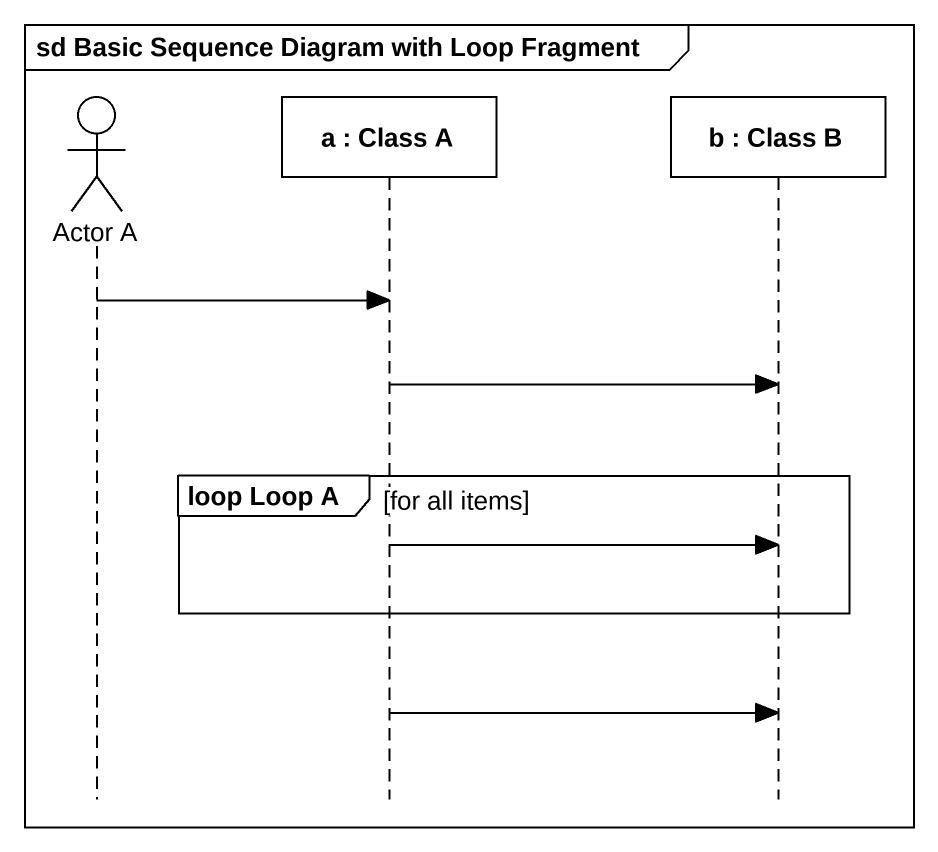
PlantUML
@startuml
mainframe sd Basic Sequence Diagram with Loop Fragment
hide footbox
actor "Actor A" as Actor_A
participant "a : Class A" as a
participant "b : Class B" as b

Actor_A -> a
a -> b
group loop Loop A [for all items]
  a -> b
end
a -> b
@enduml
